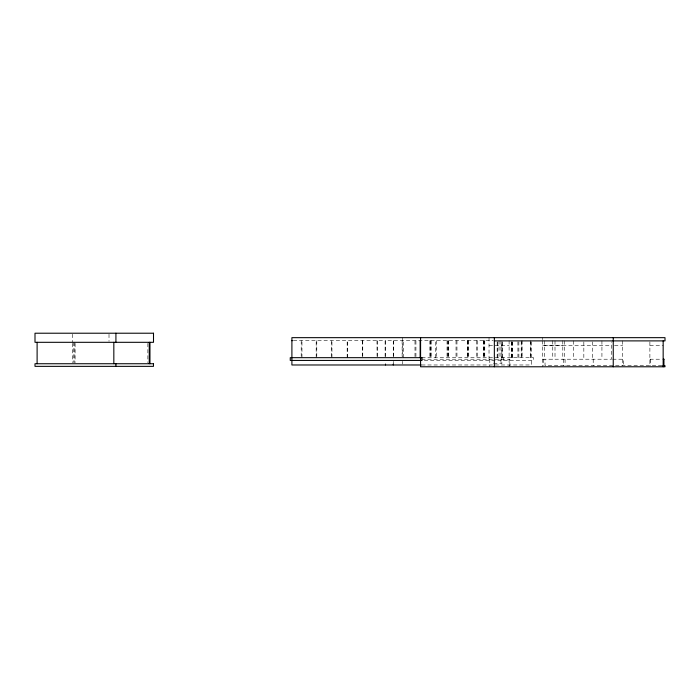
<?xml version="1.0" encoding="UTF-8"?>
<svg xmlns="http://www.w3.org/2000/svg" width="700" height="700" viewBox="0 0 700 700"><rect width="100%" height="100%" fill="white"/><g stroke="black" fill="none" stroke-linecap="round" stroke-linejoin="round"><path stroke-width="0.53" stroke-dasharray="3.5 2.62" d="M301.963 357.674L301.963 340.699M316.181 357.674L316.181 340.699M331.45 356.615L331.45 340.699M331.949 357.674L331.949 340.699M347.165 357.674L347.165 340.699M347.672 357.674L347.672 340.699M377.554 356.615L377.554 340.699M385.105 356.615L385.105 340.699M385.534 356.632L385.534 340.699L493.211 340.699M393.26 356.615L393.26 340.699M403.498 357.674L403.498 340.699M414.995 356.615L414.995 340.699M415.931 356.615L415.931 340.699M435.277 357.674L435.286 340.699M497.157 357.674L497.157 341.757M503.291 360.43L503.291 357.674M511.919 357.674L511.954 340.699M512.365 357.674L512.391 340.699M649.889 345.739L663.163 345.695M293.326 340.699L385.534 340.699M489.029 345.529L509.11 345.529M542.71 345.529L562.791 345.529M544.267 345.739L611.468 345.739M614.521 345.739L622.65 345.739M421.75 357.674L533.575 357.674L533.575 360.43L423.098 360.43M421.671 359.214L509.871 359.214L509.871 365.697M542.71 359.214L611.546 359.214L611.468 341.863M612.622 359.214L623.42 359.214L623.42 365.706M649.889 359.214L661.885 359.214M493.605 363.729L501.874 363.729L501.874 341.757M421.671 364.98L531.317 364.98L531.317 360.43M661.885 365.706L545.029 365.706L545.029 359.214M530.346 357.219L530.582 357.674M376.976 340.699L377.072 356.615M517.913 341.757L517.939 357.674M436.415 340.699L436.424 357.674M650.659 359.214L650.659 365.706M649.889 341.863L649.889 365.706M622.65 340.891L622.65 365.706M601.93 340.891L601.93 359.214M593.197 359.214L593.197 365.706M592.436 341.863L592.436 359.214M583.835 341.863L583.835 359.214M573.694 340.891L573.694 359.214M565.066 359.214L565.066 365.706M564.305 340.891L564.305 359.214M563.561 359.214L563.561 365.697M562.791 340.699L562.791 359.214M555.004 340.891L555.004 359.214M552.755 340.699L552.755 359.214M544.267 340.891L544.267 359.214M543.48 359.214L543.48 365.697M542.71 337.662L542.71 339.684M542.71 340.699L542.71 366.783M531.317 341.757L531.317 357.674M530.784 341.757L530.784 357.674M530.346 340.699L530.346 357.674M522.148 340.699L522.148 357.674M521.701 340.699L521.701 357.674M521.202 341.757L521.202 357.674M518.866 341.757L518.866 357.674M511.98 341.757L511.98 357.674M511.543 341.757L511.543 357.674M509.11 340.699L509.11 366.783M502.416 341.757L502.416 357.674M501.979 341.757L501.979 357.674M500.938 340.699L500.938 363.729M499.065 340.699L499.065 359.214M497.814 341.757L497.814 357.674M489.79 359.214L489.79 366.783M489.029 337.662L489.029 359.214M484.767 340.699L484.767 357.674M484.33 340.699L484.33 357.674M483.726 340.699L483.726 357.674M483.289 340.699L483.289 357.674M477.321 340.699L477.321 357.674M476.525 340.699L476.525 357.674M468.492 340.699L468.492 357.674M468.055 340.699L468.055 357.674M467.758 340.699L467.758 357.674M467.32 340.699L467.32 357.674M456.96 340.699L456.96 357.674M456.032 340.699L456.032 357.674M448.691 340.699L448.691 357.674M448.254 340.699L448.254 357.674M447.493 340.699L447.493 357.674M447.055 340.699L447.055 357.674M431.2 340.699L431.2 357.674M430.762 340.699L430.762 357.674M430.29 340.699L430.29 357.674M429.852 340.699L429.852 357.674M402.631 337.662L402.631 356.615M402.631 361.34L402.631 364.07M402.124 340.699L402.124 356.615M393.689 340.699L393.689 356.615M393.26 361.331L393.26 364.044M362.757 340.699L362.757 357.674M362.399 340.699L362.399 357.674M316.785 340.699L316.785 356.615M301.201 340.699L301.201 356.615M147.866 343.376L147.866 362.609M109.007 334.233L109.007 341.303M75.058 343.376L75.058 362.609M74.786 342.309L74.786 362.609M73.237 342.309L73.237 362.609M72.581 334.233L72.581 342.309M72.511 343.376L72.511 362.609"/><path stroke-width="1.05" d="M421.172 364.98L291.9 364.98L291.9 337.662L665 337.662L665 340.891L494.349 340.891M393.26 364.98L393.26 364.044M420.149 340.751L420.586 340.699L420.149 340.699L420.149 357.674M291.9 340.699L292.346 340.699M663.163 359.214L663.976 359.214M662.821 365.706L665 365.706L665 366.783L420.586 366.783L420.586 337.662M385.507 364.044L385.507 364.98M663.933 359.214L663.933 365.706M663.163 340.891L663.163 366.783M613.244 337.662L613.244 366.783M494.349 337.662L494.349 366.783M149.957 342.309L149.957 363.676M149.24 342.309L149.24 363.676M115.92 333.217L115.92 342.309M115.92 363.738L115.92 366.354M113.829 342.309L113.829 363.676M37.109 342.309L37.109 363.676M153.501 333.217L35 333.217L35 342.309L153.501 342.309L153.501 333.217M422.004 357.674L290.255 357.674L290.255 360.43L422.004 360.43L422.004 357.674M153.466 363.738L35 363.738L35 366.354L153.466 366.354L153.466 363.738"/></g></svg>
